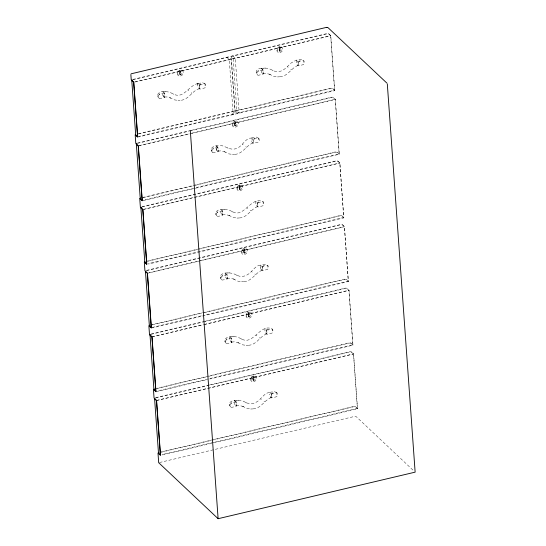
<?xml version="1.0" encoding="UTF-8"?>
<svg xmlns="http://www.w3.org/2000/svg" width="546" height="546" viewBox="0 0 546 546"><rect width="100%" height="100%" fill="white"/><g stroke="black" fill="none" stroke-linecap="round" stroke-linejoin="round"><path stroke-width="0.41" stroke-dasharray="2.73 2.05" d="M197.966 83.49C188.936 85.367 183.552 99.085 173.956 94.287M199.508 88.629C191.796 90.595 188.636 100.389 179.9 100.334M298.041 65.411C291.025 67.963 287.735 76.849 279.395 76.829M253.01 142.929C245.993 145.475 242.704 154.368 234.364 154.347M257.569 206.572C250.559 209.125 247.263 218.011 238.923 217.99M262.135 270.222C255.119 272.768 251.829 281.654 243.489 281.634M266.694 333.865C259.684 336.411 256.388 345.304 248.048 345.284M271.26 397.508C264.244 400.061 260.954 408.947 252.614 408.927M132.89 79.416L326.754 33.613A1.631 0.682 -4.1 0 1 328.883 33.852L330.78 35.633L334.718 90.602L138.527 136.957M132.746 79.75L227.3 57.412A1.604 0.676 -4.1 0 1 229.395 57.651L231.183 59.316L235.08 113.698L137.558 136.739M179.429 71.219L180.692 71.362L180.903 74.311L180.009 74.522L179.429 71.219L180.009 74.522M278.883 47.72L280.153 47.864L280.364 50.812L279.47 51.024L278.883 47.72L279.47 51.024M134.589 81.989L330.78 35.633M135.312 81.968L231.183 59.316M330.671 35.811L328.91 34.145A1.604 0.676 -4.1 0 0 326.795 33.9L232.241 56.245A1.638 0.689 -4.1 0 0 231.388 57.187L233.149 58.852L330.671 35.811L334.575 90.186L237.053 113.227L235.285 111.561A1.638 0.689 -4.1 0 1 236.152 110.613L330.692 88.281A1.604 0.676 -4.1 0 1 332.787 88.513L334.575 90.186M179.798 71.574L180.692 71.362M279.259 48.075L280.153 47.864M179.641 74.174L180.903 74.311M279.095 50.676L280.364 50.812M197.966 83.552L202.532 82.705L205.119 83.961M261.384 68.571C257.439 67.595 254.054 72.557 257.664 75.014M164.421 93.134L159.923 94.199A1.631 1.379 -46.7 0 0 158.531 96.028L158.627 97.359A1.631 1.379 -46.7 0 0 160.231 98.478L164.728 97.413L164.421 93.134L163.001 91.844A1.631 0.532 76.7 0 0 162.633 92.834L162.735 94.219A1.631 0.532 76.7 0 0 163.472 96.294L164.1 96.888A1.631 0.532 76.7 0 0 164.626 96M199.536 84.842L204.033 83.777A1.631 1.379 -46.7 0 1 205.637 84.896L205.733 86.227A1.631 1.379 -46.7 0 1 204.34 88.056L199.836 89.121L198.58 87.933A1.631 0.532 76.7 0 1 197.843 85.858L197.741 84.473A1.631 0.532 76.7 0 1 198.266 83.593L199.536 84.842L199.836 89.121M262.947 69.854L258.449 70.919A1.631 1.379 -46.7 0 0 257.057 72.748L257.152 74.079A1.631 1.379 -46.7 0 0 258.756 75.198L263.254 74.133L262.947 69.854L261.684 68.666A1.631 0.532 76.7 0 0 261.159 69.547L261.254 70.878A1.631 0.532 76.7 0 0 261.991 72.946L263.254 74.133M298.061 61.562L302.559 60.497A1.631 1.379 -46.7 0 1 304.163 61.616L304.259 62.947A1.631 1.379 -46.7 0 1 302.866 64.776L298.362 65.841L297.106 64.653A1.631 0.532 76.7 0 1 296.369 62.578L296.273 61.254A1.631 0.532 76.7 0 1 296.635 60.265L298.061 61.562L298.362 65.841M138.302 133.736L231.197 111.787A1.604 0.676 -4.1 0 1 233.292 112.026L235.08 113.698M138.472 133.995L330.699 88.575A1.631 0.682 -4.1 0 1 332.828 88.821L334.718 90.602M137.462 143.059L190.479 130.535M191.312 130.337L331.32 97.256A1.631 0.682 -4.1 0 1 333.449 97.495L335.34 99.276L339.284 154.245L195.243 188.281M137.326 143.393L188.732 131.245M189.558 131.054L331.34 97.55A1.631 0.682 -4.1 0 1 333.47 97.795L335.237 99.454L339.134 153.835L142.95 200.184M234.357 122.338L235.626 122.481L235.838 125.43L234.937 125.641L234.357 122.338L234.937 125.641M234.725 122.693L235.626 122.481M139.155 145.632L191.305 133.313M192.131 133.115L335.34 99.276M138.22 146.007L189.544 133.879M190.37 133.681L335.237 99.454M234.568 125.293L235.838 125.43M217.915 147.372L213.418 148.437A1.631 1.379 -46.7 0 0 212.025 150.266L212.121 151.597A1.631 1.379 -46.7 0 0 213.725 152.716L218.223 151.651L217.915 147.372L216.646 146.123A1.631 0.532 76.7 0 0 216.127 147.011L216.223 148.396A1.631 0.532 76.7 0 0 216.96 150.471L218.223 151.651M212.633 152.532C207.132 146.929 218.188 144.212 222.222 145.755C227.9 147.543 232.03 151.133 237.647 147.864C242.383 146.342 247.638 134.623 253.023 139.08L257.521 138.015A1.631 1.379 -46.7 0 1 259.132 139.134L259.227 140.465A1.631 1.379 -46.7 0 1 257.828 142.294L253.33 143.359L252.068 142.172A1.631 0.532 76.7 0 1 251.331 140.097M142.049 197.577L335.237 151.931A1.631 0.682 -4.1 0 1 337.367 152.17L339.134 153.835M143.059 197.638L194.424 185.497M195.25 185.306L335.258 152.225A1.631 0.682 -4.1 0 1 337.387 152.464L339.284 154.245M143.093 200.6L194.417 188.472M142.021 206.709L335.879 160.899A1.631 0.682 -4.1 0 1 338.008 161.145L339.905 162.926L343.844 217.895L148.485 264.052M141.885 207.036L335.899 161.2A1.631 0.682 -4.1 0 1 338.029 161.439L339.796 163.104L343.693 217.479L148.335 263.636M238.916 185.988L240.185 186.125L240.397 189.08L239.503 189.291L238.916 185.988L239.503 189.291M239.291 186.336L240.185 186.125M143.714 209.282L339.905 162.926M142.786 209.65L339.796 163.104M239.128 188.936L240.397 189.08M222.475 211.022L217.977 212.08A1.631 1.379 -46.7 0 0 216.585 213.909L216.68 215.24A1.631 1.379 -46.7 0 0 218.284 216.359L222.782 215.301L222.475 211.022L221.212 209.773A1.631 0.532 76.7 0 0 220.686 210.654L220.789 212.046A1.631 0.532 76.7 0 0 221.526 214.107L222.782 215.301M255.903 203.808L255.801 202.416A1.631 0.532 76.7 0 1 256.327 201.535L257.589 202.723L262.087 201.658A1.631 1.379 -46.7 0 1 263.691 202.784L263.786 204.108A1.631 1.379 -46.7 0 1 262.394 205.938L257.896 207.002L256.634 205.815A1.631 0.532 76.7 0 1 255.897 203.74M145.782 261.418L339.796 215.574A1.631 0.682 -4.1 0 1 341.933 215.813L343.693 217.479M147.618 261.281L339.824 215.868A1.631 0.682 -4.1 0 1 341.953 216.107L343.844 217.895M146.587 270.352L340.445 224.549A1.631 0.682 -4.1 0 1 342.574 224.788L344.465 226.57L348.403 281.538L152.218 327.893M146.451 270.686L340.465 224.843A1.631 0.682 -4.1 0 1 342.595 225.082L344.362 226.747L348.259 281.122L205.05 314.96M243.482 249.631L244.745 249.768L244.956 252.723L244.062 252.935L243.482 249.631L244.062 252.935M243.85 249.979L244.745 249.768M149.106 272.727L344.465 226.57M147.345 273.3L344.362 226.747M243.693 252.586L244.956 252.723M227.04 274.665L222.543 275.73A1.631 1.379 -46.7 0 0 221.15 277.559L221.246 278.883A1.631 1.379 -46.7 0 0 222.85 280.009L227.348 278.945L227.04 274.665L225.778 273.478M237.537 275.594C241.673 277.375 245.434 276.324 249.304 273.512C252.375 271.198 257.814 262.435 262.148 266.366L266.646 265.308A1.631 1.379 -46.7 0 1 268.257 266.428L268.345 267.758A1.631 1.379 -46.7 0 1 266.953 269.587L262.455 270.645L261.193 269.458A1.631 0.532 76.7 0 1 260.462 267.451L260.36 266.059A1.631 0.532 76.7 0 1 260.585 265.083L265.151 264.237L267.738 265.486M150.348 325.061L201.754 312.913M202.58 312.721L344.362 279.218A1.631 0.682 -4.1 0 1 346.492 279.463L348.259 281.122M152.184 324.925L203.542 312.79M204.375 312.599L344.383 279.518A1.631 0.682 -4.1 0 1 346.512 279.757L348.403 281.538M152.075 327.477L204.224 315.158M151.146 333.995L204.17 321.471M204.996 321.273L345.004 288.192A1.631 0.682 -4.1 0 1 347.133 288.431L349.03 290.219L352.969 345.181L209.76 379.02M151.01 334.329L202.416 322.188M203.242 321.99L345.024 288.486A1.631 0.682 -4.1 0 1 347.154 288.732L348.921 290.39L352.818 344.772L156.634 391.127M248.041 313.274L249.31 313.418L249.522 316.366L248.628 316.578L248.041 313.274L248.628 316.578M248.416 313.629L249.31 313.418M152.013 336.766L203.337 324.638M204.163 324.447L349.03 290.219M151.911 336.943L203.228 324.815M204.061 324.624L348.921 290.39M248.253 316.23L249.522 316.366M231.6 338.308L227.102 339.373A1.631 1.379 -46.7 0 0 225.71 341.202L225.805 342.533A1.631 1.379 -46.7 0 0 227.409 343.652L231.907 342.588L231.6 338.308L230.337 337.121A1.631 0.532 76.7 0 0 229.818 338.001M265.028 331.101L264.926 329.709A1.631 0.532 76.7 0 1 265.295 328.719L266.714 330.016L271.212 328.951A1.631 1.379 -46.7 0 1 272.816 330.071L272.911 331.402A1.631 1.379 -46.7 0 1 271.519 333.231L267.021 334.295L265.759 333.108A1.631 0.532 76.7 0 1 265.022 331.033M154.907 388.704L348.921 342.868A1.631 0.682 -4.1 0 1 351.051 343.106L352.818 344.772M156.743 388.575L208.108 376.44M208.934 376.242L348.942 343.161A1.631 0.682 -4.1 0 1 351.078 343.4L352.969 345.181M155.951 391.735L206.449 379.804M155.706 397.645L208.729 385.114M209.555 384.923L349.57 351.842A1.631 0.682 -4.1 0 1 351.699 352.081L353.59 353.863L357.528 408.831L160.517 455.378M155.569 397.979L349.59 352.136A1.631 0.682 -4.1 0 1 351.72 352.375L353.487 354.04L357.384 408.415L162.025 454.572M252.607 376.924L253.87 377.061L254.081 380.016L253.187 380.228L252.607 376.924L253.187 380.228M252.975 377.272L253.87 377.061M156.572 400.409L207.07 388.479M207.896 388.288L353.59 353.863M156.47 400.587L353.487 354.04M252.818 379.873L254.081 380.016M236.165 401.958L231.668 403.016A1.631 1.379 -46.7 0 0 230.275 404.852L230.371 406.176A1.631 1.379 -46.7 0 0 231.975 407.296L236.473 406.238L236.165 401.958L234.896 400.709A1.631 0.532 76.7 0 0 234.37 401.59L234.473 402.982A1.631 0.532 76.7 0 0 235.21 405.05L236.473 406.238M246.662 402.88C250.798 404.661 254.559 403.617 258.429 400.805C261.5 398.491 266.939 389.728 271.273 393.659L275.771 392.594A1.631 1.379 -46.7 0 1 277.375 393.721L277.47 395.045A1.631 1.379 -46.7 0 1 276.078 396.881L271.58 397.938L270.318 396.751A1.631 0.532 76.7 0 1 269.581 394.676M159.473 452.354L353.487 406.511A1.631 0.682 -4.1 0 1 355.617 406.75L357.384 408.415M161.302 452.218L353.508 406.804A1.631 0.682 -4.1 0 1 355.637 407.05L357.528 408.831M159.514 462.517L354.204 416.516A1.631 0.682 -4.1 0 1 356.333 416.762L413.902 470.986M261.377 68.509L263.459 68.168M262.926 73.649L265.731 73.341L269.403 74.215M163.964 91.673C159.944 90.807 154.893 94.943 159.139 98.294M164.407 96.983L167.404 96.97L169.915 97.72M217.895 151.167L220.7 150.853L224.372 151.727M222.986 209.33C219.028 208.579 212.496 212.217 217.192 216.182M222.454 214.81L225.259 214.503L228.938 215.377M227.552 272.98C223.594 272.229 217.055 275.866 221.758 279.825M227.02 278.453L229.818 278.146L233.497 279.02M232.111 336.623C228.153 335.872 221.621 339.51 226.317 343.468M231.579 342.103L234.384 341.796L238.056 342.67M236.677 400.266C232.719 399.522 226.18 403.153 230.883 407.118M236.145 405.746L238.943 405.439L242.622 406.313M265.199 68.086C269.922 67.718 273.375 71.785 277.122 71.656C282.227 72.038 286.93 67.486 290.26 63.589C293.734 61.377 299.734 57.289 303.644 60.681M269.212 74.106L273.792 76.351L277.655 76.904M165.704 91.598L169.567 92.151L174.147 94.397M169.724 97.611L174.304 99.857L178.16 100.416M224.181 151.624L228.76 153.87L232.623 154.422M224.727 209.255L228.59 209.807L233.169 212.053M228.747 215.267L233.326 217.513L237.182 218.072M229.293 272.898L233.149 273.45L237.728 275.696M233.306 278.917L237.885 281.163L241.748 281.716M233.852 336.541L237.715 337.1L242.294 339.346M237.872 342.56L242.451 344.806L246.307 345.359M238.418 400.191L242.274 400.744L246.853 402.989M242.431 406.204L247.01 408.449L250.867 409.009M263.295 68.175L265.376 68.079M277.477 76.918L279.559 76.822M163.807 91.687L165.888 91.585M177.982 100.423L180.064 100.328M232.439 154.436L234.527 154.334M222.829 209.336L224.911 209.241M237.005 218.079L239.087 217.984M227.389 272.986L229.47 272.891M241.564 281.722L243.646 281.627M231.954 336.629L234.036 336.534M246.13 345.372L248.212 345.277M236.514 400.279L238.595 400.177M250.689 409.015L252.771 408.92M232.978 211.944C244.13 218.086 251.624 195.372 263.179 201.843M242.103 339.237C253.255 345.379 260.749 322.666 272.304 329.136M290.786 69.151L291.414 69.745M287.517 66.728L288.145 67.322M272.522 70.27L273.15 70.864M269.704 74.133L270.331 74.727M232.746 55.822L235.271 58.204L239.209 113.165L236.684 110.79M226.747 57.241L229.272 59.616L233.21 114.585L230.692 112.21M258.613 138.199L256.026 136.944L251.46 137.79A1.631 0.532 76.7 0 0 251.242 138.773L251.337 140.165M191.291 92.663L191.926 93.257M188.022 90.233L188.65 90.827M245.755 146.669L246.382 147.263M242.485 144.24L243.113 144.833M173.027 93.776L173.662 94.369M227.491 147.782L228.119 148.376M170.209 97.638L170.843 98.239M224.672 151.651L225.3 152.245M164.728 97.413L163.466 96.226A1.631 0.532 76.7 0 1 162.728 94.158M250.314 210.312L250.948 210.913M247.045 207.89L247.672 208.483M232.05 211.432L232.685 212.025M229.231 215.295L229.859 215.888M254.88 273.962L255.508 274.556M251.604 271.533L252.238 272.126M236.616 275.075L237.244 275.669M233.79 278.945L234.425 279.538M227.348 278.945L226.085 277.757A1.631 0.532 76.7 0 1 225.348 275.682M265.759 333.169L266.393 333.77A1.631 0.532 76.7 0 0 266.919 332.883M259.439 337.605L260.073 338.199M256.17 335.176L256.797 335.776M241.175 338.725L241.803 339.319M238.356 342.588L238.984 343.181M231.907 342.588L230.644 341.4A1.631 0.532 76.7 0 1 229.907 339.332M276.863 392.779L274.276 391.523L269.71 392.369A1.631 0.532 76.7 0 0 269.485 393.352L269.587 394.744M270.325 396.819L270.952 397.413A1.631 0.532 76.7 0 0 271.478 396.526M264.005 401.255L264.633 401.849M260.729 398.826L261.363 399.419M245.734 402.368L246.369 402.962M242.915 406.238L243.55 406.831M303.528 61.022L303.624 62.353M299.269 60.545L299.365 61.875M279.777 47.509L279.989 50.464M258.162 70.257L258.258 71.587M256.422 72.154L256.518 73.485M258.497 138.541L258.592 139.872M263.063 202.191L263.158 203.515M267.622 265.834L267.717 267.165M272.188 329.477L272.277 330.808M276.747 393.127L276.842 394.451M254.238 138.063L254.334 139.387M258.797 201.706L258.893 203.037M263.363 265.356L263.459 266.68M267.922 328.999L268.018 330.33M272.488 392.642L272.584 393.973M253.023 139.08L253.33 143.359M257.589 202.723L257.896 207.002M262.148 266.366L262.455 270.645M266.714 330.016L267.021 334.295M271.273 393.659L271.58 397.938M233.149 58.852L237.053 113.227M231.272 57.023L235.169 111.398M235.251 122.127L235.463 125.082M239.81 185.776L240.022 188.725M244.376 249.42L244.588 252.375M248.935 313.063L249.147 316.018M253.501 376.713L253.713 379.661M225.348 275.689L225.245 274.304A1.631 0.532 76.7 0 1 225.778 273.416L226.406 274.01A1.631 0.532 76.7 0 1 227.143 276.085M229.914 339.332L229.811 337.947A1.631 0.532 76.7 0 1 230.337 337.059L230.965 337.653A1.631 0.532 76.7 0 1 231.702 339.728M213.131 147.775L213.227 149.106M217.69 211.418L217.786 212.749M222.256 275.068L222.352 276.392M226.815 338.711L226.911 340.042M231.381 402.361L231.477 403.685M211.391 149.672L211.486 150.996M215.957 213.315L216.052 214.646M220.516 276.965L220.611 278.289M225.082 340.608L225.177 341.939M229.641 404.252L229.736 405.582M205.003 84.302L205.098 85.633M200.744 83.825L200.839 85.149M180.323 71.007L180.535 73.963M159.637 93.537L159.732 94.867M157.896 95.434L157.992 96.765M197.748 84.534A1.631 0.532 76.7 0 1 198.273 83.654M163.793 92.54A1.631 0.532 76.7 0 1 164.53 94.615M198.894 84.186A1.631 0.532 76.7 0 1 199.631 86.254M199.734 87.647A1.631 0.532 76.7 0 1 199.208 88.534M261.193 269.458A1.631 0.532 76.7 0 1 260.456 267.39M261.52 265.772A1.631 0.532 76.7 0 1 262.257 267.847M262.353 269.239A1.631 0.532 76.7 0 1 261.827 270.12M227.238 277.47A1.631 0.532 76.7 0 1 226.72 278.358M256.954 202.129A1.631 0.532 76.7 0 1 257.692 204.204M257.794 205.589A1.631 0.532 76.7 0 1 257.268 206.477M221.84 210.36A1.631 0.532 76.7 0 1 222.577 212.435M222.679 213.827A1.631 0.532 76.7 0 1 222.154 214.715M234.377 401.651A1.631 0.532 76.7 0 1 234.903 400.771M270.645 393.065A1.631 0.532 76.7 0 1 271.382 395.14M235.531 401.303A1.631 0.532 76.7 0 1 236.268 403.371M236.363 404.763A1.631 0.532 76.7 0 1 235.838 405.651M266.079 329.422A1.631 0.532 76.7 0 1 266.817 331.49M231.804 341.12A1.631 0.532 76.7 0 1 231.279 342.001M297.427 60.968A1.631 0.532 76.7 0 1 298.164 63.036M298.266 64.428A1.631 0.532 76.7 0 1 297.741 65.315M263.049 71.273A1.631 0.532 76.7 0 0 262.312 69.199L261.684 68.605A1.631 0.532 76.7 0 0 261.159 69.492M263.152 72.666A1.631 0.532 76.7 0 1 262.626 73.546M216.96 150.464A1.631 0.532 76.7 0 1 216.223 148.396M216.127 147.065A1.631 0.532 76.7 0 1 216.653 146.185M252.395 138.479A1.631 0.532 76.7 0 1 253.132 140.554M253.228 141.946A1.631 0.532 76.7 0 1 252.709 142.834M217.281 146.717A1.631 0.532 76.7 0 1 218.018 148.792M218.113 150.177A1.631 0.532 76.7 0 1 217.595 151.065M180.637 76.031A3.262 2.764 -46.7 0 0 182.794 70.953A3.262 2.764 -46.7 0 0 177.607 72.318A3.262 2.764 -46.7 0 0 180.637 76.031M180.194 74.979A2.477 2.095 -46.7 0 0 181.832 71.117A2.477 2.095 -46.7 0 0 177.894 72.154A2.477 2.095 -46.7 0 0 180.194 74.979M244.567 254.47A3.262 2.764 -46.7 0 0 246.969 249.474A3.262 2.764 -46.7 0 0 241.769 250.566A3.262 2.764 -46.7 0 0 244.567 254.47M244.164 253.412A2.477 2.095 -46.7 0 0 245.987 249.611A2.477 2.095 -46.7 0 0 242.035 250.437A2.477 2.095 -46.7 0 0 244.164 253.412M240.001 190.827A3.262 2.764 -46.7 0 0 242.41 185.824A3.262 2.764 -46.7 0 0 237.203 186.916A3.262 2.764 -46.7 0 0 240.001 190.827M239.598 189.762A2.477 2.095 -46.7 0 0 241.428 185.961A2.477 2.095 -46.7 0 0 237.476 186.793A2.477 2.095 -46.7 0 0 239.598 189.762M253.692 381.763A3.262 2.764 -46.7 0 0 256.094 376.76A3.262 2.764 -46.7 0 0 250.894 377.852A3.262 2.764 -46.7 0 0 253.692 381.763M253.289 380.698A2.477 2.095 -46.7 0 0 255.112 376.897A2.477 2.095 -46.7 0 0 251.16 377.73A2.477 2.095 -46.7 0 0 253.289 380.698M249.126 318.12A3.262 2.764 -46.7 0 0 251.529 313.117A3.262 2.764 -46.7 0 0 246.328 314.209A3.262 2.764 -46.7 0 0 249.126 318.12M248.723 317.055A2.477 2.095 -46.7 0 0 250.553 313.254A2.477 2.095 -46.7 0 0 246.601 314.087A2.477 2.095 -46.7 0 0 248.723 317.055M279.968 52.566A3.262 2.764 -46.7 0 0 282.378 47.563A3.262 2.764 -46.7 0 0 277.17 48.655A3.262 2.764 -46.7 0 0 279.968 52.566M279.566 51.501A2.477 2.095 -46.7 0 0 281.395 47.7A2.477 2.095 -46.7 0 0 277.443 48.533A2.477 2.095 -46.7 0 0 279.566 51.501M235.442 127.184A3.262 2.764 -46.7 0 0 237.844 122.181A3.262 2.764 -46.7 0 0 232.644 123.273A3.262 2.764 -46.7 0 0 235.442 127.184M235.039 126.119A2.477 2.095 -46.7 0 0 236.862 122.318A2.477 2.095 -46.7 0 0 232.91 123.143A2.477 2.095 -46.7 0 0 235.039 126.119"/><path stroke-width="0.82" d="M131.095 73.819L326.549 27.355M130.863 74.522L131.238 79.805L133.763 82.187L137.701 137.148L135.183 134.773L135.804 143.455L138.329 145.83L142.267 200.798L139.742 198.416L140.363 207.098L142.888 209.473L146.826 264.441L144.308 262.066L144.929 270.741L147.454 273.123L151.392 328.085L148.867 325.709L149.488 334.391L152.013 336.766L155.951 391.735L153.433 389.359L154.054 398.034L156.572 400.409L160.517 455.378L157.992 453.003L158.688 462.715L218.12 518.7L415.137 472.153L387.312 83.961M326.801 27.471L327.327 27.43L326.945 27.484M328.003 27.641L386.971 83.19M190.295 130.508L218.12 518.7M131.777 80.528L135.681 134.91M136.343 144.178L140.24 198.553M140.902 207.821L144.806 262.196M145.468 271.464L149.365 325.846M150.027 335.114L153.924 389.489M154.593 398.757L158.49 453.132M135.777 134.548A1.638 0.689 -4.1 0 0 135.79 135.074L137.558 136.739L133.661 82.357L131.893 80.699A1.638 0.689 -4.1 0 1 132.091 80.003M145.468 271.287A1.631 0.682 -4.1 0 0 145.577 271.635L147.345 273.3L151.242 327.675L149.474 326.01A1.631 0.682 -4.1 0 1 149.979 325.17M141.223 207.296A1.631 0.682 -4.1 0 0 141.018 207.985L142.786 209.65L146.683 264.025L144.915 262.367A1.631 0.682 -4.1 0 1 144.908 261.841M154.907 398.232A1.631 0.682 -4.1 0 0 154.702 398.928L156.47 400.587L160.367 454.968L158.599 453.303A1.631 0.682 -4.1 0 1 158.593 452.777M150.348 334.589A1.631 0.682 -4.1 0 0 150.143 335.278L151.911 336.943L155.808 391.318L154.04 389.653A1.631 0.682 -4.1 0 1 154.245 388.964M136.657 143.653A1.631 0.682 -4.1 0 0 136.452 144.342L138.22 146.007L142.117 200.382L140.349 198.717A1.631 0.682 -4.1 0 1 140.554 198.027"/></g></svg>
